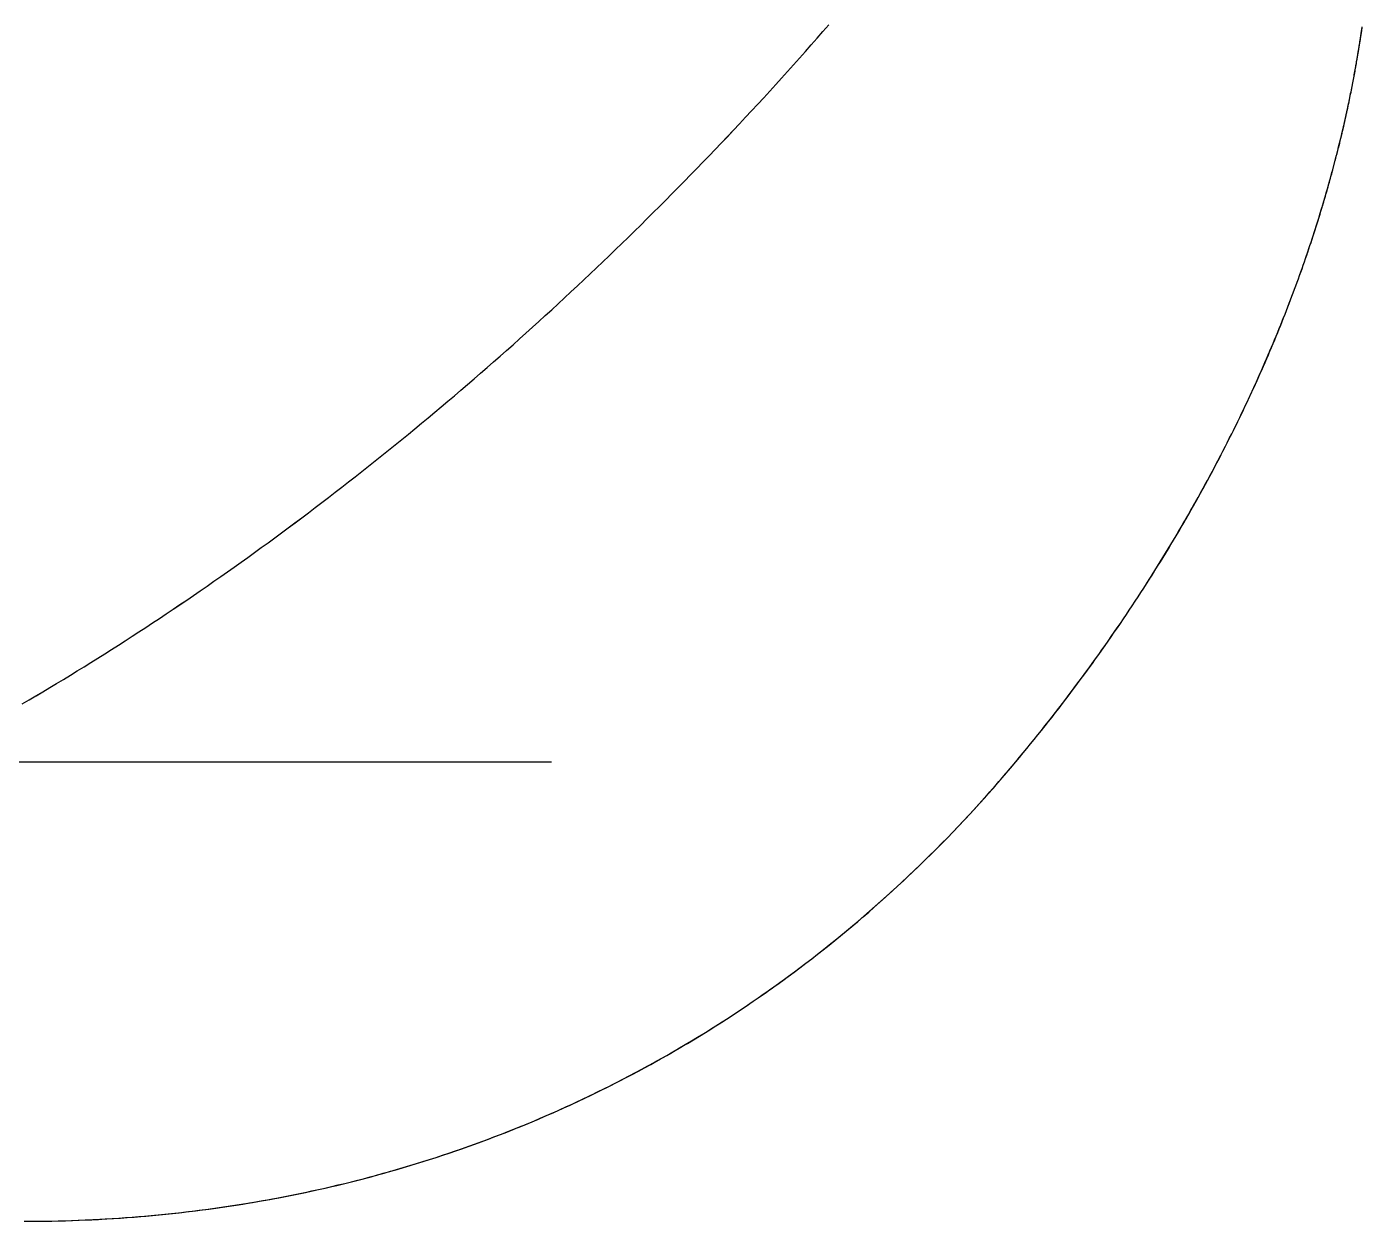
# Model space of a CAD drawing. Extents: x -11 to 23.5, y -3.8 to 3.8.
# Drawn here: x 13.116 to 13.796, y -3.558 to -2.95 of the extents above; entities that cross this region are included whole.
import ezdxf

# ---------------------------------------------------------------- set-up
doc = ezdxf.new("R2010")
doc.units = 0
doc.linetypes.add('PHL_CENTER', pattern=[0.75, 0.4, -0.35])
doc.linetypes.add('PHL_THICK', pattern=[0])
doc.layers.add('PROJECTION', color=7, linetype='CONTINUOUS')

msp = doc.modelspace()

# ---------------------------------------------------------------- linework, layer by layer
at = {"layer": 'PROJECTION', "color": 3, "linetype": 'PHL_CENTER'}
for p, q in [((13.52101, -2.952475), (13.523982, -2.949064)), ((13.795434, -2.950368), (13.795451, -2.950274)), ((13.795451, -2.950274), (13.795466, -2.950194)), ((13.795466, -2.950194), (13.795489, -2.950079)), ((13.795489, -2.950079), (13.795498, -2.950043)), ((13.795498, -2.950043), (13.795505, -2.950021)), ((13.51504, -2.959274), (13.518029, -2.955878)), ((13.518029, -2.955878), (13.52101, -2.952475)), ((13.794325, -2.957445), (13.794394, -2.956987)), ((13.794394, -2.956987), (13.794461, -2.956545)), ((13.794461, -2.956545), (13.794526, -2.956116)), ((13.794526, -2.956116), (13.794588, -2.955702)), ((13.794588, -2.955702), (13.794649, -2.955303)), ((13.794649, -2.955303), (13.794707, -2.954918)), ((13.794707, -2.954918), (13.794764, -2.954547)), ((13.794764, -2.954547), (13.794818, -2.954191)), ((13.794818, -2.954191), (13.79487, -2.95385)), ((13.79487, -2.95385), (13.794921, -2.953523)), ((13.794921, -2.953523), (13.79497, -2.953211)), ((13.79497, -2.953211), (13.795015, -2.952913)), ((13.795015, -2.952913), (13.79506, -2.95263)), ((13.79506, -2.95263), (13.795103, -2.952362)), ((13.795103, -2.952362), (13.795143, -2.952108)), ((13.795143, -2.952108), (13.795181, -2.951868)), ((13.795181, -2.951868), (13.795218, -2.951643)), ((13.795218, -2.951643), (13.795253, -2.951433)), ((13.795253, -2.951433), (13.795284, -2.951237)), ((13.795284, -2.951237), (13.795315, -2.951056)), ((13.795315, -2.951056), (13.795342, -2.950889)), ((13.795342, -2.950889), (13.795368, -2.950737)), ((13.795368, -2.950737), (13.795392, -2.9506)), ((13.795392, -2.9506), (13.795414, -2.950476)), ((13.795414, -2.950476), (13.795434, -2.950368)), ((13.509037, -2.966043), (13.512043, -2.962662)), ((13.512043, -2.962662), (13.51504, -2.959274)), ((13.79368, -2.961617), (13.79377, -2.961045)), ((13.79377, -2.961045), (13.793858, -2.960488)), ((13.793858, -2.960488), (13.793941, -2.959945)), ((13.793941, -2.959945), (13.794024, -2.959416)), ((13.794024, -2.959416), (13.794103, -2.958902)), ((13.794103, -2.958902), (13.794179, -2.958402)), ((13.794179, -2.958402), (13.794253, -2.957916)), ((13.794253, -2.957916), (13.794325, -2.957445)), ((13.503, -2.97278), (13.506022, -2.969415)), ((13.506022, -2.969415), (13.509037, -2.966043)), ((13.496931, -2.979485), (13.499969, -2.976137)), ((13.499969, -2.976137), (13.503, -2.97278)), ((13.49083, -2.986158), (13.493885, -2.982826)), ((13.493885, -2.982826), (13.496931, -2.979485)), ((13.484699, -2.992798), (13.487768, -2.989482)), ((13.487768, -2.989482), (13.49083, -2.986158)), ((13.478537, -2.999404), (13.481622, -2.996105)), ((13.481622, -2.996105), (13.484699, -2.992798)), ((13.786586, -2.99819), (13.786849, -2.997029)), ((13.786849, -2.997029), (13.787107, -2.995882)), ((13.472345, -3.005975), (13.475445, -3.002694)), ((13.475445, -3.002694), (13.478537, -2.999404)), ((13.784887, -3.005439), (13.785184, -3.004197)), ((13.785184, -3.004197), (13.785476, -3.002968)), ((13.785476, -3.002968), (13.785762, -3.001753)), ((13.785762, -3.001753), (13.786041, -3.000552)), ((13.786041, -3.000552), (13.786316, -2.999364)), ((13.786316, -2.999364), (13.786586, -2.99819)), ((13.466125, -3.012512), (13.469239, -3.009248)), ((13.469239, -3.009248), (13.472345, -3.005975)), ((13.783312, -3.01185), (13.783639, -3.01054)), ((13.783639, -3.01054), (13.783959, -3.009245)), ((13.783959, -3.009245), (13.784275, -3.007963)), ((13.784275, -3.007963), (13.784584, -3.006694)), ((13.784584, -3.006694), (13.784887, -3.005439)), ((13.459877, -3.019013), (13.463004, -3.015767)), ((13.463004, -3.015767), (13.466125, -3.012512)), ((13.781584, -3.018595), (13.781941, -3.017219)), ((13.781941, -3.017219), (13.782293, -3.015857)), ((13.782293, -3.015857), (13.78264, -3.014508)), ((13.78264, -3.014508), (13.782979, -3.013172)), ((13.782979, -3.013172), (13.783312, -3.01185)), ((13.453601, -3.025478), (13.456742, -3.02225)), ((13.456742, -3.02225), (13.459877, -3.019013)), ((13.779695, -3.025669), (13.780086, -3.024229)), ((13.780086, -3.024229), (13.78047, -3.022801)), ((13.78047, -3.022801), (13.780848, -3.021385)), ((13.780848, -3.021385), (13.781219, -3.019984)), ((13.781219, -3.019984), (13.781584, -3.018595)), ((13.447298, -3.031906), (13.450453, -3.028697)), ((13.450453, -3.028697), (13.453601, -3.025478)), ((13.777635, -3.033052), (13.778061, -3.031552)), ((13.778061, -3.031552), (13.77848, -3.030063)), ((13.77848, -3.030063), (13.778892, -3.028586)), ((13.778892, -3.028586), (13.779296, -3.027122)), ((13.779296, -3.027122), (13.779695, -3.025669)), ((13.437796, -3.041478), (13.440969, -3.038297)), ((13.440969, -3.038297), (13.444138, -3.035106)), ((13.444138, -3.035106), (13.447298, -3.031906)), ((13.775858, -3.039173), (13.776313, -3.037625)), ((13.776313, -3.037625), (13.776761, -3.036089)), ((13.776761, -3.036089), (13.777202, -3.034565)), ((13.777202, -3.034565), (13.777635, -3.033052)), ((13.43143, -3.047812), (13.434616, -3.04465)), ((13.434616, -3.04465), (13.437796, -3.041478)), ((13.77396, -3.045481), (13.774446, -3.043887)), ((13.774446, -3.043887), (13.774924, -3.042304)), ((13.774924, -3.042304), (13.775395, -3.040733)), ((13.775395, -3.040733), (13.775858, -3.039173)), ((13.425039, -3.054107), (13.428237, -3.050964)), ((13.428237, -3.050964), (13.43143, -3.047812)), ((13.418625, -3.060362), (13.421835, -3.057239)), ((13.421835, -3.057239), (13.425039, -3.054107)), ((13.412188, -3.066577), (13.415409, -3.063474)), ((13.415409, -3.063474), (13.418625, -3.060362)), ((13.405728, -3.072751), (13.408961, -3.069669)), ((13.408961, -3.069669), (13.412188, -3.066577)), ((13.396, -3.081935), (13.399248, -3.078884)), ((13.399248, -3.078884), (13.402491, -3.075823)), ((13.402491, -3.075823), (13.405728, -3.072751)), ((13.389488, -3.088004), (13.392747, -3.084975)), ((13.392747, -3.084975), (13.396, -3.081935)), ((13.382957, -3.094031), (13.386225, -3.091023)), ((13.386225, -3.091023), (13.389488, -3.088004)), ((13.376407, -3.100015), (13.379684, -3.097028)), ((13.379684, -3.097028), (13.382957, -3.094031)), ((13.366548, -3.108907), (13.369838, -3.105954)), ((13.369838, -3.105954), (13.373125, -3.10299)), ((13.373125, -3.10299), (13.376407, -3.100015)), ((13.359952, -3.114779), (13.363252, -3.111848)), ((13.363252, -3.111848), (13.366548, -3.108907)), ((13.353341, -3.120605), (13.356648, -3.117697)), ((13.356648, -3.117697), (13.359952, -3.114779)), ((13.343394, -3.129258), (13.346714, -3.126385)), ((13.346714, -3.126385), (13.350029, -3.123501)), ((13.350029, -3.123501), (13.353341, -3.120605)), ((13.336743, -3.134969), (13.340071, -3.132119)), ((13.340071, -3.132119), (13.343394, -3.129258)), ((13.330075, -3.140636), (13.333411, -3.137808)), ((13.333411, -3.137808), (13.336743, -3.134969)), ((13.320041, -3.149051), (13.323389, -3.146257)), ((13.323389, -3.146257), (13.326735, -3.143452)), ((13.326735, -3.143452), (13.330075, -3.140636)), ((13.313331, -3.154606), (13.316688, -3.151834)), ((13.316688, -3.151834), (13.320041, -3.149051)), ((13.303236, -3.162851), (13.306605, -3.160114)), ((13.306605, -3.160114), (13.30997, -3.157366)), ((13.30997, -3.157366), (13.313331, -3.154606)), ((13.296488, -3.168291), (13.299864, -3.165577)), ((13.299864, -3.165577), (13.303236, -3.162851)), ((13.286337, -3.176363), (13.289723, -3.173684)), ((13.289723, -3.173684), (13.293107, -3.170993)), ((13.293107, -3.170993), (13.296488, -3.168291)), ((13.279552, -3.181687), (13.282946, -3.179031)), ((13.282946, -3.179031), (13.286337, -3.176363)), ((13.269347, -3.189584), (13.272752, -3.186963)), ((13.272752, -3.186963), (13.276154, -3.184331)), ((13.276154, -3.184331), (13.279552, -3.181687)), ((13.259113, -3.197374), (13.262528, -3.194789)), ((13.262528, -3.194789), (13.26594, -3.192192)), ((13.26594, -3.192192), (13.269347, -3.189584)), ((13.252275, -3.202507), (13.255695, -3.199946)), ((13.255695, -3.199946), (13.259113, -3.197374)), ((13.241994, -3.210117), (13.245424, -3.207593)), ((13.245424, -3.207593), (13.248851, -3.205056)), ((13.248851, -3.205056), (13.252275, -3.202507)), ((13.231687, -3.217618), (13.235126, -3.21513)), ((13.235126, -3.21513), (13.238561, -3.21263)), ((13.238561, -3.21263), (13.241994, -3.210117)), ((13.224801, -3.222558), (13.228245, -3.220094)), ((13.228245, -3.220094), (13.231687, -3.217618)), ((13.214453, -3.229874), (13.217904, -3.227448)), ((13.217904, -3.227448), (13.221354, -3.225009)), ((13.221354, -3.225009), (13.224801, -3.222558)), ((13.204081, -3.237079), (13.207541, -3.234689)), ((13.207541, -3.234689), (13.210998, -3.232288)), ((13.210998, -3.232288), (13.214453, -3.229874)), ((13.193687, -3.24417), (13.197154, -3.241819)), ((13.197154, -3.241819), (13.200619, -3.239455)), ((13.200619, -3.239455), (13.204081, -3.237079)), ((13.183274, -3.251148), (13.186748, -3.248835)), ((13.186748, -3.248835), (13.190219, -3.246509)), ((13.190219, -3.246509), (13.193687, -3.24417)), ((13.172842, -3.258012), (13.176321, -3.255737)), ((13.176321, -3.255737), (13.179799, -3.253449)), ((13.179799, -3.253449), (13.183274, -3.251148)), ((13.162392, -3.264759), (13.165876, -3.262523)), ((13.165876, -3.262523), (13.16936, -3.260274)), ((13.16936, -3.260274), (13.172842, -3.258012)), ((13.151925, -3.27139), (13.155416, -3.269192)), ((13.155416, -3.269192), (13.158904, -3.266982)), ((13.158904, -3.266982), (13.162392, -3.264759)), ((13.141443, -3.277903), (13.144938, -3.275745)), ((13.144938, -3.275745), (13.148433, -3.273574)), ((13.148433, -3.273574), (13.151925, -3.27139)), ((13.130948, -3.284297), (13.134448, -3.282179)), ((13.134448, -3.282179), (13.137946, -3.280047)), ((13.137946, -3.280047), (13.141443, -3.277903)), ((13.12044, -3.290572), (13.123944, -3.288494)), ((13.123944, -3.288494), (13.127447, -3.286402)), ((13.127447, -3.286402), (13.130948, -3.284297)), ((13.113426, -3.29469), (13.116934, -3.292638)), ((13.116934, -3.292638), (13.12044, -3.290572)), ((0.982837, -3.324154), (13.619163, -3.324154)), ((13.616323, -3.327532), (13.619163, -3.324154)), ((13.610601, -3.33421), (13.61347, -3.330884)), ((13.61347, -3.330884), (13.616323, -3.327532)), ((13.60482, -3.340784), (13.607718, -3.33751)), ((13.607718, -3.33751), (13.610601, -3.33421)), ((13.598983, -3.347252), (13.601909, -3.344031)), ((13.601909, -3.344031), (13.60482, -3.340784)), ((13.593089, -3.353616), (13.596043, -3.350447)), ((13.596043, -3.350447), (13.598983, -3.347252)), ((13.587142, -3.359876), (13.590122, -3.356759)), ((13.590122, -3.356759), (13.593089, -3.353616)), ((13.581141, -3.366032), (13.584147, -3.362967)), ((13.584147, -3.362967), (13.587142, -3.359876)), ((13.575088, -3.372084), (13.57812, -3.369071)), ((13.57812, -3.369071), (13.581141, -3.366032))]:
    msp.add_line(p, q, dxfattribs=at)
at = {"layer": 'PROJECTION', "color": 7, "linetype": 'PHL_THICK'}
for p, q in [((13.521012, -2.952472), (13.523985, -2.949061)), ((13.795476, -2.95035), (13.795486, -2.950262)), ((13.795486, -2.950262), (13.795496, -2.950186)), ((13.795496, -2.950186), (13.795503, -2.950125)), ((13.795503, -2.950125), (13.795507, -2.950077)), ((13.795507, -2.950077), (13.79551, -2.950042)), ((13.79551, -2.950042), (13.79551, -2.950021)), ((13.515043, -2.959271), (13.518032, -2.955876)), ((13.518032, -2.955876), (13.521012, -2.952472)), ((13.794378, -2.957419), (13.794451, -2.956978)), ((13.794451, -2.956978), (13.79452, -2.956551)), ((13.79452, -2.956551), (13.794587, -2.956137)), ((13.794587, -2.956137), (13.794652, -2.955736)), ((13.794652, -2.955736), (13.794714, -2.955349)), ((13.794714, -2.955349), (13.794774, -2.954976)), ((13.794774, -2.954976), (13.794831, -2.954616)), ((13.794831, -2.954616), (13.794887, -2.95427)), ((13.794887, -2.95427), (13.794939, -2.953937)), ((13.794939, -2.953937), (13.794989, -2.953617)), ((13.794989, -2.953617), (13.795037, -2.953312)), ((13.795037, -2.953312), (13.795082, -2.953019)), ((13.795082, -2.953019), (13.795125, -2.952741)), ((13.795125, -2.952741), (13.795166, -2.952475)), ((13.795166, -2.952475), (13.795204, -2.952224)), ((13.795204, -2.952224), (13.79524, -2.951986)), ((13.79524, -2.951986), (13.795274, -2.951761)), ((13.795274, -2.951761), (13.795305, -2.95155)), ((13.795305, -2.95155), (13.795335, -2.951353)), ((13.795335, -2.951353), (13.795362, -2.951169)), ((13.795362, -2.951169), (13.795386, -2.950998)), ((13.795386, -2.950998), (13.795408, -2.950842)), ((13.795408, -2.950842), (13.795428, -2.950698)), ((13.795428, -2.950698), (13.795446, -2.950569)), ((13.795446, -2.950569), (13.795462, -2.950453)), ((13.795462, -2.950453), (13.795476, -2.95035)), ((13.50904, -2.96604), (13.512046, -2.962659)), ((13.512046, -2.962659), (13.515043, -2.959271)), ((13.79321, -2.964377), (13.793316, -2.963761)), ((13.793291, -2.964043), (13.793393, -2.963415)), ((13.793316, -2.963761), (13.793419, -2.963159)), ((13.793393, -2.963415), (13.793491, -2.962802)), ((13.793419, -2.963159), (13.793519, -2.962569)), ((13.793491, -2.962802), (13.793588, -2.962202)), ((13.793519, -2.962569), (13.793616, -2.961994)), ((13.793588, -2.962202), (13.79368, -2.961617)), ((13.793616, -2.961994), (13.793711, -2.961432)), ((13.793711, -2.961432), (13.793803, -2.960883)), ((13.793803, -2.960883), (13.793893, -2.960348)), ((13.793893, -2.960348), (13.793981, -2.959826)), ((13.793981, -2.959826), (13.794065, -2.959317)), ((13.794065, -2.959317), (13.794147, -2.958823)), ((13.794147, -2.958823), (13.794227, -2.958341)), ((13.794227, -2.958341), (13.794304, -2.957873)), ((13.794304, -2.957873), (13.794378, -2.957419)), ((13.503003, -2.972777), (13.506025, -2.969412)), ((13.506025, -2.969412), (13.50904, -2.96604)), ((13.792007, -2.971274), (13.792141, -2.970525)), ((13.792094, -2.971095), (13.79223, -2.970327)), ((13.792141, -2.970525), (13.792271, -2.969789)), ((13.79223, -2.970327), (13.792361, -2.969573)), ((13.792271, -2.969789), (13.792397, -2.969065)), ((13.792361, -2.969573), (13.792489, -2.968832)), ((13.792397, -2.969065), (13.792522, -2.968355)), ((13.792489, -2.968832), (13.792614, -2.968106)), ((13.792522, -2.968355), (13.792644, -2.967659)), ((13.792614, -2.968106), (13.792735, -2.967394)), ((13.792644, -2.967659), (13.792762, -2.966976)), ((13.792735, -2.967394), (13.792852, -2.966696)), ((13.792762, -2.966976), (13.792878, -2.966306)), ((13.792852, -2.966696), (13.792967, -2.966012)), ((13.792878, -2.966306), (13.792992, -2.96565)), ((13.792967, -2.966012), (13.793078, -2.965342)), ((13.792992, -2.96565), (13.793102, -2.965007)), ((13.793078, -2.965342), (13.793186, -2.964685)), ((13.793102, -2.965007), (13.79321, -2.964377)), ((13.793186, -2.964685), (13.793291, -2.964043)), ((13.496934, -2.979482), (13.499972, -2.976133)), ((13.499972, -2.976133), (13.503003, -2.972777)), ((13.790822, -2.977738), (13.790982, -2.976885)), ((13.790874, -2.977737), (13.79104, -2.976859)), ((13.790982, -2.976885), (13.79114, -2.976044)), ((13.79104, -2.976859), (13.791203, -2.975994)), ((13.79114, -2.976044), (13.791292, -2.975217)), ((13.791203, -2.975994), (13.791361, -2.975143)), ((13.791292, -2.975217), (13.791442, -2.974402)), ((13.791361, -2.975143), (13.791515, -2.974306)), ((13.791442, -2.974402), (13.791589, -2.973601)), ((13.791515, -2.974306), (13.791666, -2.973482)), ((13.791589, -2.973601), (13.791731, -2.972812)), ((13.791666, -2.973482), (13.791812, -2.972672)), ((13.791731, -2.972812), (13.791871, -2.972037)), ((13.791812, -2.972672), (13.791955, -2.971877)), ((13.791871, -2.972037), (13.792007, -2.971274)), ((13.791955, -2.971877), (13.792094, -2.971095)), ((13.490833, -2.986155), (13.493888, -2.982822)), ((13.493888, -2.982822), (13.496934, -2.979482)), ((13.789401, -2.985027), (13.789593, -2.984071)), ((13.789588, -2.984271), (13.789785, -2.983297)), ((13.789593, -2.984071), (13.789781, -2.983128)), ((13.789781, -2.983128), (13.789964, -2.982198)), ((13.789785, -2.983297), (13.789978, -2.982336)), ((13.789964, -2.982198), (13.790143, -2.98128)), ((13.789978, -2.982336), (13.790166, -2.981389)), ((13.790143, -2.98128), (13.790318, -2.980375)), ((13.790166, -2.981389), (13.790349, -2.980456)), ((13.790318, -2.980375), (13.79049, -2.979483)), ((13.790349, -2.980456), (13.790528, -2.979536)), ((13.79049, -2.979483), (13.790658, -2.978604)), ((13.790528, -2.979536), (13.790703, -2.97863)), ((13.790658, -2.978604), (13.790822, -2.977738)), ((13.790703, -2.97863), (13.790874, -2.977737)), ((13.484702, -2.992794), (13.487772, -2.989479)), ((13.487772, -2.989479), (13.490833, -2.986155)), ((13.787937, -2.99207), (13.788159, -2.991026)), ((13.788078, -2.991471), (13.788309, -2.990402)), ((13.788159, -2.991026), (13.788378, -2.989995)), ((13.788309, -2.990402), (13.788534, -2.989347)), ((13.788378, -2.989995), (13.788591, -2.988976)), ((13.788534, -2.989347), (13.788754, -2.988304)), ((13.788591, -2.988976), (13.7888, -2.987969)), ((13.788754, -2.988304), (13.78897, -2.987276)), ((13.7888, -2.987969), (13.789004, -2.986976)), ((13.78897, -2.987276), (13.789181, -2.986261)), ((13.789004, -2.986976), (13.789205, -2.985995)), ((13.789181, -2.986261), (13.789387, -2.985259)), ((13.789205, -2.985995), (13.789401, -2.985027)), ((13.789387, -2.985259), (13.789588, -2.984271)), ((13.47854, -2.9994), (13.481625, -2.996101)), ((13.481625, -2.996101), (13.484702, -2.992794)), ((13.7865, -2.998595), (13.786752, -2.997476)), ((13.786752, -2.997476), (13.786999, -2.99637)), ((13.786999, -2.99637), (13.78724, -2.995276)), ((13.787107, -2.995882), (13.787358, -2.994759)), ((13.78724, -2.995276), (13.787477, -2.994195)), ((13.787358, -2.994759), (13.787603, -2.99365)), ((13.787477, -2.994195), (13.787709, -2.993126)), ((13.787603, -2.99365), (13.787844, -2.992554)), ((13.787709, -2.993126), (13.787937, -2.99207)), ((13.787844, -2.992554), (13.788078, -2.991471)), ((13.472349, -3.005972), (13.475449, -3.00269)), ((13.475449, -3.00269), (13.47854, -2.9994)), ((13.78488, -3.005564), (13.785163, -3.004372)), ((13.785163, -3.004372), (13.785441, -3.003192)), ((13.785441, -3.003192), (13.785713, -3.002024)), ((13.785713, -3.002024), (13.785981, -3.000869)), ((13.785981, -3.000869), (13.786242, -2.999725)), ((13.786242, -2.999725), (13.7865, -2.998595)), ((13.466129, -3.012508), (13.469243, -3.009244)), ((13.469243, -3.009244), (13.472349, -3.005972)), ((13.78338, -3.011707), (13.78369, -3.010454)), ((13.78369, -3.010454), (13.783997, -3.009213)), ((13.783997, -3.009213), (13.784296, -3.007985)), ((13.784296, -3.007985), (13.784591, -3.006768)), ((13.784591, -3.006768), (13.78488, -3.005564)), ((13.459881, -3.019009), (13.463009, -3.015763)), ((13.463009, -3.015763), (13.466129, -3.012508)), ((13.781385, -3.019477), (13.781734, -3.018152)), ((13.781734, -3.018152), (13.782075, -3.016839)), ((13.782075, -3.016839), (13.78241, -3.015538)), ((13.78241, -3.015538), (13.782739, -3.014249)), ((13.782739, -3.014249), (13.783062, -3.012972)), ((13.783062, -3.012972), (13.78338, -3.011707)), ((13.453605, -3.025474), (13.456746, -3.022246)), ((13.456746, -3.022246), (13.459881, -3.019009)), ((13.779554, -3.026279), (13.779933, -3.024895)), ((13.779933, -3.024895), (13.780306, -3.023523)), ((13.780306, -3.023523), (13.780672, -3.022162)), ((13.780672, -3.022162), (13.781033, -3.020814)), ((13.781033, -3.020814), (13.781385, -3.019477)), ((13.447303, -3.031902), (13.450458, -3.028693)), ((13.450458, -3.028693), (13.453605, -3.025474)), ((13.777971, -3.031934), (13.778378, -3.030503)), ((13.778378, -3.030503), (13.778776, -3.029083)), ((13.778776, -3.029083), (13.779168, -3.027675)), ((13.779168, -3.027675), (13.779554, -3.026279)), ((13.4378, -3.041474), (13.440974, -3.038293)), ((13.440974, -3.038293), (13.444141, -3.035102)), ((13.444141, -3.035102), (13.447303, -3.031902)), ((13.775839, -3.039264), (13.776279, -3.037775)), ((13.776279, -3.037775), (13.776712, -3.036297)), ((13.776712, -3.036297), (13.77714, -3.034831)), ((13.77714, -3.034831), (13.777558, -3.033377)), ((13.777558, -3.033377), (13.777971, -3.031934)), ((13.431435, -3.047807), (13.434621, -3.044646)), ((13.434621, -3.044646), (13.4378, -3.041474)), ((13.773527, -3.046884), (13.774004, -3.045337)), ((13.774004, -3.045337), (13.774474, -3.043802)), ((13.774474, -3.043802), (13.774936, -3.042278)), ((13.774936, -3.042278), (13.775391, -3.040765)), ((13.775391, -3.040765), (13.775839, -3.039264)), ((13.425044, -3.054102), (13.428242, -3.05096)), ((13.428242, -3.05096), (13.431435, -3.047807)), ((13.77151, -3.053313), (13.772016, -3.051726)), ((13.771544, -3.053185), (13.772051, -3.051593)), ((13.772016, -3.051726), (13.772512, -3.050149)), ((13.772051, -3.051593), (13.772551, -3.050012)), ((13.772512, -3.050149), (13.773003, -3.048583)), ((13.772551, -3.050012), (13.773043, -3.048442)), ((13.773003, -3.048583), (13.773485, -3.047027)), ((13.773043, -3.048442), (13.773527, -3.046884)), ((13.773485, -3.047027), (13.77396, -3.045481)), ((13.41863, -3.060357), (13.42184, -3.057234)), ((13.42184, -3.057234), (13.425044, -3.054102)), ((13.769413, -3.059767), (13.769949, -3.058138)), ((13.769436, -3.059666), (13.769975, -3.05803)), ((13.769949, -3.058138), (13.770477, -3.05652)), ((13.769975, -3.05803), (13.770506, -3.056404)), ((13.770477, -3.05652), (13.770998, -3.054911)), ((13.770506, -3.056404), (13.771029, -3.054789)), ((13.770998, -3.054911), (13.77151, -3.053313)), ((13.771029, -3.054789), (13.771544, -3.053185)), ((13.412193, -3.066572), (13.415414, -3.063469)), ((13.415414, -3.063469), (13.41863, -3.060357)), ((13.767189, -3.066385), (13.767757, -3.064715)), ((13.767203, -3.06631), (13.767774, -3.064634)), ((13.767757, -3.064715), (13.768317, -3.063056)), ((13.767774, -3.064634), (13.768335, -3.062968)), ((13.768317, -3.063056), (13.768869, -3.061406)), ((13.768335, -3.062968), (13.768889, -3.061312)), ((13.768869, -3.061406), (13.769413, -3.059767)), ((13.768889, -3.061312), (13.769436, -3.059666)), ((13.405734, -3.072746), (13.408966, -3.069664)), ((13.408966, -3.069664), (13.412193, -3.066572)), ((13.764832, -3.073164), (13.765434, -3.071455)), ((13.76484, -3.073109), (13.765443, -3.071395)), ((13.765434, -3.071455), (13.766027, -3.069755)), ((13.765443, -3.071395), (13.766038, -3.06969)), ((13.766027, -3.069755), (13.766612, -3.068065)), ((13.766038, -3.06969), (13.766624, -3.067995)), ((13.766612, -3.068065), (13.767189, -3.066385)), ((13.766624, -3.067995), (13.767203, -3.06631)), ((13.396006, -3.081929), (13.399254, -3.078879)), ((13.399254, -3.078879), (13.402496, -3.075818)), ((13.402496, -3.075818), (13.405734, -3.072746)), ((13.76234, -3.080102), (13.762976, -3.078353)), ((13.762343, -3.08006), (13.76298, -3.078308)), ((13.762976, -3.078353), (13.763603, -3.076614)), ((13.76298, -3.078308), (13.763609, -3.076566)), ((13.763603, -3.076614), (13.764222, -3.074884)), ((13.763609, -3.076566), (13.764229, -3.074832)), ((13.764222, -3.074884), (13.764832, -3.073164)), ((13.764229, -3.074832), (13.76484, -3.073109)), ((13.389494, -3.087999), (13.392753, -3.08497)), ((13.392753, -3.08497), (13.396006, -3.081929)), ((13.759706, -3.087196), (13.760378, -3.085408)), ((13.759708, -3.087161), (13.76038, -3.085372)), ((13.760378, -3.085408), (13.761041, -3.08363)), ((13.76038, -3.085372), (13.761044, -3.083592)), ((13.761041, -3.08363), (13.761695, -3.081861)), ((13.761044, -3.083592), (13.761698, -3.081821)), ((13.761695, -3.081861), (13.76234, -3.080102)), ((13.761698, -3.081821), (13.762343, -3.08006)), ((13.382963, -3.094026), (13.38623, -3.091018)), ((13.38623, -3.091018), (13.389494, -3.087999)), ((13.756926, -3.094443), (13.757634, -3.092617)), ((13.75693, -3.094407), (13.757638, -3.092582)), ((13.757634, -3.092617), (13.758334, -3.090801)), ((13.757638, -3.092582), (13.758337, -3.090766)), ((13.758334, -3.090801), (13.759025, -3.088994)), ((13.758337, -3.090766), (13.759027, -3.088959)), ((13.759025, -3.088994), (13.759706, -3.087196)), ((13.759027, -3.088959), (13.759708, -3.087161)), ((13.376412, -3.100009), (13.37969, -3.097023)), ((13.37969, -3.097023), (13.382963, -3.094026)), ((13.754742, -3.099977), (13.755479, -3.098123)), ((13.75475, -3.099936), (13.755486, -3.098084)), ((13.755479, -3.098123), (13.756207, -3.096279)), ((13.755486, -3.098084), (13.756213, -3.096241)), ((13.756207, -3.096279), (13.756926, -3.094443)), ((13.756213, -3.096241), (13.75693, -3.094407)), ((13.366553, -3.108901), (13.369844, -3.105948)), ((13.369844, -3.105948), (13.373131, -3.102984)), ((13.373131, -3.102984), (13.376412, -3.100009)), ((13.751696, -3.107485), (13.752472, -3.105594)), ((13.751712, -3.10743), (13.752486, -3.105543)), ((13.752472, -3.105594), (13.753238, -3.103713)), ((13.752486, -3.105543), (13.75325, -3.103665)), ((13.753238, -3.103713), (13.753995, -3.10184)), ((13.75325, -3.103665), (13.754004, -3.101796)), ((13.753995, -3.10184), (13.754742, -3.099977)), ((13.754004, -3.101796), (13.75475, -3.099936)), ((13.359959, -3.114773), (13.363258, -3.111843)), ((13.363258, -3.111843), (13.366553, -3.108901)), ((13.748489, -3.115138), (13.749307, -3.113211)), ((13.748519, -3.115061), (13.749331, -3.11314)), ((13.749307, -3.113211), (13.750113, -3.111294)), ((13.749331, -3.11314), (13.750134, -3.111228)), ((13.750113, -3.111294), (13.750909, -3.109385)), ((13.750134, -3.111228), (13.750928, -3.109325)), ((13.750909, -3.109385), (13.751696, -3.107485)), ((13.750928, -3.109325), (13.751712, -3.10743)), ((13.353348, -3.120599), (13.356655, -3.117692)), ((13.356655, -3.117692), (13.359959, -3.114773)), ((13.745978, -3.120972), (13.746826, -3.119018)), ((13.746019, -3.120872), (13.746862, -3.118927)), ((13.746826, -3.119018), (13.747663, -3.117074)), ((13.746862, -3.118927), (13.747696, -3.11699)), ((13.747663, -3.117074), (13.748489, -3.115138)), ((13.747696, -3.11699), (13.748519, -3.115061)), ((13.343402, -3.129252), (13.346721, -3.126379)), ((13.346721, -3.126379), (13.350037, -3.123495)), ((13.350037, -3.123495), (13.353348, -3.120599)), ((13.742484, -3.128872), (13.743374, -3.126884)), ((13.742545, -3.128735), (13.743429, -3.126757)), ((13.743374, -3.126884), (13.744252, -3.124905)), ((13.743429, -3.126757), (13.744303, -3.124788)), ((13.744252, -3.124905), (13.745121, -3.122934)), ((13.744303, -3.124788), (13.745167, -3.122826)), ((13.745121, -3.122934), (13.745978, -3.120972)), ((13.745167, -3.122826), (13.746019, -3.120872)), ((13.33675, -3.134963), (13.340078, -3.132113)), ((13.340078, -3.132113), (13.343402, -3.129252)), ((13.739751, -3.134888), (13.740673, -3.132874)), ((13.73983, -3.134717), (13.740746, -3.132715)), ((13.740673, -3.132874), (13.741584, -3.130869)), ((13.740746, -3.132715), (13.741651, -3.130721)), ((13.741584, -3.130869), (13.742484, -3.128872)), ((13.741651, -3.130721), (13.742545, -3.128735)), ((13.330082, -3.14063), (13.333419, -3.137802)), ((13.333419, -3.137802), (13.33675, -3.134963)), ((13.736918, -3.14098), (13.737874, -3.138941)), ((13.73702, -3.140769), (13.737967, -3.138744)), ((13.737874, -3.138941), (13.738818, -3.13691)), ((13.737967, -3.138744), (13.738904, -3.136727)), ((13.738818, -3.13691), (13.739751, -3.134888)), ((13.738904, -3.136727), (13.73983, -3.134717)), ((13.320048, -3.149045), (13.323397, -3.146251)), ((13.323397, -3.146251), (13.326741, -3.143446)), ((13.326741, -3.143446), (13.330082, -3.14063)), ((13.732986, -3.149219), (13.733987, -3.147147)), ((13.73312, -3.148947), (13.734111, -3.146891)), ((13.733987, -3.147147), (13.734975, -3.145083)), ((13.734111, -3.146891), (13.735091, -3.144843)), ((13.734975, -3.145083), (13.735952, -3.143028)), ((13.735091, -3.144843), (13.736061, -3.142802)), ((13.735952, -3.143028), (13.736918, -3.14098)), ((13.736061, -3.142802), (13.73702, -3.140769)), ((13.313338, -3.154599), (13.316695, -3.151828)), ((13.316695, -3.151828), (13.320048, -3.149045)), ((13.729921, -3.155475), (13.730953, -3.153384)), ((13.730079, -3.155159), (13.731103, -3.153081)), ((13.730953, -3.153384), (13.731975, -3.151299)), ((13.731103, -3.153081), (13.732117, -3.151011)), ((13.731975, -3.151299), (13.732986, -3.149219)), ((13.732117, -3.151011), (13.73312, -3.148947)), ((13.303245, -3.162845), (13.306613, -3.160108)), ((13.306613, -3.160108), (13.309978, -3.157359)), ((13.309978, -3.157359), (13.313338, -3.154599)), ((13.726763, -3.161775), (13.727826, -3.15967)), ((13.726935, -3.161438), (13.727995, -3.159338)), ((13.727826, -3.15967), (13.728879, -3.15757)), ((13.727995, -3.159338), (13.729042, -3.157245)), ((13.728879, -3.15757), (13.729921, -3.155475)), ((13.729042, -3.157245), (13.730079, -3.155159)), ((13.296495, -3.168284), (13.299871, -3.16557)), ((13.299871, -3.16557), (13.303245, -3.162845)), ((13.722583, -3.16991), (13.723689, -3.167782)), ((13.723512, -3.168118), (13.724607, -3.165999)), ((13.723689, -3.167782), (13.724783, -3.16566)), ((13.724607, -3.165999), (13.72569, -3.163885)), ((13.724783, -3.16566), (13.725864, -3.163545)), ((13.72569, -3.163885), (13.726763, -3.161775)), ((13.725864, -3.163545), (13.726935, -3.161438)), ((13.286345, -3.176357), (13.289732, -3.173677)), ((13.289732, -3.173677), (13.293116, -3.170987)), ((13.293116, -3.170987), (13.296495, -3.168284)), ((13.71903, -3.17664), (13.720167, -3.174503)), ((13.719195, -3.176338), (13.720337, -3.174189)), ((13.720167, -3.174503), (13.721292, -3.17237)), ((13.720337, -3.174189), (13.721466, -3.172046)), ((13.721292, -3.17237), (13.722407, -3.170242)), ((13.721466, -3.172046), (13.722583, -3.16991)), ((13.722407, -3.170242), (13.723512, -3.168118)), ((13.27956, -3.18168), (13.282954, -3.179024)), ((13.282954, -3.179024), (13.286345, -3.176357)), ((13.715559, -3.183076), (13.716727, -3.180926)), ((13.715706, -3.182815), (13.71688, -3.180652)), ((13.716727, -3.180926), (13.717884, -3.178781)), ((13.71688, -3.180652), (13.718042, -3.178493)), ((13.717884, -3.178781), (13.71903, -3.17664)), ((13.718042, -3.178493), (13.719195, -3.176338)), ((13.269356, -3.189577), (13.27276, -3.186956)), ((13.27276, -3.186956), (13.276162, -3.184324)), ((13.276162, -3.184324), (13.27956, -3.18168)), ((13.711991, -3.189549), (13.713191, -3.187387)), ((13.71212, -3.189327), (13.713326, -3.187153)), ((13.713191, -3.187387), (13.71438, -3.18523)), ((13.713326, -3.187153), (13.714521, -3.184982)), ((13.71438, -3.18523), (13.715559, -3.183076)), ((13.714521, -3.184982), (13.715706, -3.182815)), ((13.259123, -3.197367), (13.262537, -3.194782)), ((13.262537, -3.194782), (13.265948, -3.192185)), ((13.265948, -3.192185), (13.269356, -3.189577)), ((13.708326, -3.196058), (13.709558, -3.193885)), ((13.708438, -3.195872), (13.709677, -3.193687)), ((13.709558, -3.193885), (13.71078, -3.191715)), ((13.709677, -3.193687), (13.710904, -3.191505)), ((13.71078, -3.191715), (13.711991, -3.189549)), ((13.710904, -3.191505), (13.71212, -3.189327)), ((13.252284, -3.2025), (13.255705, -3.199939)), ((13.255705, -3.199939), (13.259123, -3.197367)), ((13.704563, -3.202601), (13.705829, -3.200416)), ((13.704659, -3.202448), (13.70593, -3.200253)), ((13.705829, -3.200416), (13.707083, -3.198236)), ((13.70593, -3.200253), (13.70719, -3.198061)), ((13.707083, -3.198236), (13.708326, -3.196058)), ((13.70719, -3.198061), (13.708438, -3.195872)), ((13.242003, -3.21011), (13.245434, -3.207586)), ((13.245434, -3.207586), (13.24886, -3.205049)), ((13.24886, -3.205049), (13.252284, -3.2025)), ((13.700703, -3.209175), (13.702001, -3.20698)), ((13.700781, -3.209054), (13.702085, -3.206848)), ((13.702001, -3.20698), (13.703287, -3.204789)), ((13.702085, -3.206848), (13.703377, -3.204647)), ((13.703287, -3.204789), (13.704563, -3.202601)), ((13.703377, -3.204647), (13.704659, -3.202448)), ((13.231696, -3.217611), (13.235135, -3.215123)), ((13.235135, -3.215123), (13.23857, -3.212623)), ((13.23857, -3.212623), (13.242003, -3.21011)), ((13.696741, -3.21578), (13.698072, -3.213575)), ((13.696804, -3.215686), (13.698141, -3.213472)), ((13.698072, -3.213575), (13.699393, -3.211374)), ((13.698141, -3.213472), (13.699467, -3.211262)), ((13.699393, -3.211374), (13.700703, -3.209175)), ((13.699467, -3.211262), (13.700781, -3.209054)), ((13.224811, -3.22255), (13.228255, -3.220087)), ((13.228255, -3.220087), (13.231696, -3.217611)), ((13.69268, -3.222413), (13.694045, -3.220199)), ((13.692728, -3.222345), (13.694098, -3.220123)), ((13.694045, -3.220199), (13.695399, -3.217988)), ((13.694098, -3.220123), (13.695457, -3.217903)), ((13.695399, -3.217988), (13.696741, -3.21578)), ((13.695457, -3.217903), (13.696804, -3.215686)), ((13.214462, -3.229867), (13.217915, -3.22744)), ((13.217915, -3.22744), (13.221364, -3.225002)), ((13.221364, -3.225002), (13.224811, -3.22255)), ((13.688519, -3.229073), (13.689918, -3.22685)), ((13.688552, -3.229028), (13.689955, -3.226798)), ((13.689918, -3.22685), (13.691304, -3.22463)), ((13.689955, -3.226798), (13.691347, -3.224571)), ((13.691304, -3.22463), (13.69268, -3.222413)), ((13.691347, -3.224571), (13.692728, -3.222345)), ((13.204091, -3.237071), (13.207551, -3.234682)), ((13.207551, -3.234682), (13.211008, -3.232281)), ((13.211008, -3.232281), (13.214462, -3.229867)), ((13.682811, -3.237991), (13.684255, -3.235758)), ((13.682826, -3.237974), (13.684275, -3.235734)), ((13.684255, -3.235758), (13.685687, -3.233527)), ((13.684275, -3.235734), (13.685712, -3.233496)), ((13.685687, -3.233527), (13.687109, -3.231298)), ((13.685712, -3.233496), (13.687138, -3.231261)), ((13.687109, -3.231298), (13.688519, -3.229073)), ((13.687138, -3.231261), (13.688552, -3.229028)), ((13.193698, -3.244163), (13.197165, -3.241812)), ((13.197165, -3.241812), (13.200629, -3.239448)), ((13.200629, -3.239448), (13.204091, -3.237071)), ((13.67841, -3.244707), (13.679888, -3.242466)), ((13.678413, -3.244707), (13.679895, -3.24246)), ((13.679888, -3.242466), (13.681355, -3.240227)), ((13.679895, -3.24246), (13.681367, -3.240216)), ((13.681355, -3.240227), (13.682811, -3.237991)), ((13.681367, -3.240216), (13.682826, -3.237974)), ((13.183285, -3.251141), (13.186758, -3.248828)), ((13.186758, -3.248828), (13.190229, -3.246502)), ((13.190229, -3.246502), (13.193698, -3.244163)), ((13.673898, -3.251458), (13.675414, -3.249205)), ((13.673904, -3.251443), (13.675418, -3.249196)), ((13.675414, -3.249205), (13.67692, -3.246955)), ((13.675418, -3.249196), (13.676919, -3.24695)), ((13.676919, -3.24695), (13.67841, -3.244707)), ((13.67692, -3.246955), (13.678413, -3.244707)), ((13.172853, -3.258004), (13.176332, -3.255729)), ((13.176332, -3.255729), (13.17981, -3.253442)), ((13.17981, -3.253442), (13.183285, -3.251141)), ((13.669279, -3.258225), (13.67083, -3.255968)), ((13.669294, -3.258199), (13.670843, -3.255945)), ((13.67083, -3.255968), (13.67237, -3.253712)), ((13.670843, -3.255945), (13.672379, -3.253693)), ((13.67237, -3.253712), (13.673898, -3.251458)), ((13.672379, -3.253693), (13.673904, -3.251443)), ((13.162403, -3.264752), (13.165888, -3.262515)), ((13.165888, -3.262515), (13.169372, -3.260266)), ((13.169372, -3.260266), (13.172853, -3.258004)), ((13.664556, -3.265008), (13.666142, -3.262746)), ((13.664579, -3.264972), (13.666162, -3.262713)), ((13.666142, -3.262746), (13.667716, -3.260485)), ((13.666162, -3.262713), (13.667734, -3.260455)), ((13.667716, -3.260485), (13.669279, -3.258225)), ((13.667734, -3.260455), (13.669294, -3.258199)), ((13.151937, -3.271382), (13.155427, -3.269185)), ((13.155427, -3.269185), (13.158916, -3.266975)), ((13.158916, -3.266975), (13.162403, -3.264752)), ((13.659728, -3.271804), (13.661349, -3.269537)), ((13.659758, -3.271762), (13.661376, -3.269497)), ((13.661349, -3.269537), (13.662958, -3.267272)), ((13.661376, -3.269497), (13.662984, -3.267234)), ((13.662958, -3.267272), (13.664556, -3.265008)), ((13.662984, -3.267234), (13.664579, -3.264972)), ((13.141456, -3.277895), (13.144951, -3.275738)), ((13.144951, -3.275738), (13.148444, -3.273566)), ((13.148444, -3.273566), (13.151937, -3.271382)), ((13.654796, -3.278611), (13.656451, -3.276341)), ((13.654828, -3.278565), (13.656483, -3.276296)), ((13.656451, -3.276341), (13.658095, -3.274072)), ((13.656483, -3.276296), (13.658126, -3.274028)), ((13.658095, -3.274072), (13.659728, -3.271804)), ((13.658126, -3.274028), (13.659758, -3.271762)), ((13.13096, -3.28429), (13.13446, -3.282171)), ((13.13446, -3.282171), (13.137959, -3.28004)), ((13.137959, -3.28004), (13.141456, -3.277895)), ((13.649756, -3.285428), (13.651448, -3.283154)), ((13.649791, -3.285381), (13.651482, -3.283108)), ((13.651448, -3.283154), (13.653128, -3.280882)), ((13.651482, -3.283108), (13.653161, -3.280836)), ((13.653128, -3.280882), (13.654796, -3.278611)), ((13.653161, -3.280836), (13.654828, -3.278565)), ((13.120453, -3.290565), (13.123957, -3.288486)), ((13.123957, -3.288486), (13.12746, -3.286395)), ((13.12746, -3.286395), (13.13096, -3.28429)), ((13.64461, -3.292252), (13.646338, -3.289977)), ((13.644645, -3.292207), (13.646372, -3.289931)), ((13.646338, -3.289977), (13.648053, -3.287702)), ((13.646372, -3.289931), (13.648088, -3.287655)), ((13.648053, -3.287702), (13.649756, -3.285428)), ((13.648088, -3.287655), (13.649791, -3.285381)), ((13.113439, -3.294683), (13.116946, -3.29263)), ((13.116946, -3.29263), (13.120453, -3.290565)), ((13.639357, -3.299083), (13.64112, -3.296806)), ((13.639388, -3.299042), (13.641152, -3.296763)), ((13.64112, -3.296806), (13.642871, -3.294529)), ((13.641152, -3.296763), (13.642904, -3.294485)), ((13.642871, -3.294529), (13.64461, -3.292252)), ((13.642904, -3.294485), (13.644645, -3.292207)), ((13.633995, -3.305918), (13.635795, -3.303639)), ((13.634022, -3.305885), (13.635823, -3.303603)), ((13.635795, -3.303639), (13.637582, -3.301361)), ((13.635823, -3.303603), (13.637611, -3.301323)), ((13.637582, -3.301361), (13.639357, -3.299083)), ((13.637611, -3.301323), (13.639388, -3.299042)), ((13.628525, -3.312756), (13.630361, -3.310477)), ((13.628544, -3.312733), (13.630382, -3.31045)), ((13.630361, -3.310477), (13.632184, -3.308197)), ((13.630382, -3.31045), (13.632208, -3.308167)), ((13.632184, -3.308197), (13.633995, -3.305918)), ((13.632208, -3.308167), (13.634022, -3.305885)), ((13.622945, -3.319595), (13.624817, -3.317315)), ((13.622952, -3.319585), (13.624829, -3.317301)), ((13.624817, -3.317315), (13.626677, -3.315036)), ((13.624829, -3.317301), (13.626693, -3.315017)), ((13.626677, -3.315036), (13.628525, -3.312756)), ((13.626693, -3.315017), (13.628544, -3.312733)), ((13.616556, -3.327257), (13.619163, -3.324154)), ((13.619163, -3.324154), (13.621064, -3.321869)), ((13.619163, -3.324154), (13.621059, -3.321874)), ((13.621059, -3.321874), (13.622945, -3.319595)), ((13.621064, -3.321869), (13.622952, -3.319585)), ((13.611305, -3.333398), (13.613936, -3.330339)), ((13.613936, -3.330339), (13.616556, -3.327257)), ((13.606005, -3.33945), (13.608661, -3.336435)), ((13.608661, -3.336435), (13.611305, -3.333398)), ((13.600657, -3.345414), (13.603336, -3.342443)), ((13.603336, -3.342443), (13.606005, -3.33945)), ((13.592546, -3.354195), (13.595261, -3.35129)), ((13.595261, -3.35129), (13.597964, -3.348363)), ((13.597964, -3.348363), (13.600657, -3.345414)), ((13.587081, -3.359939), (13.589819, -3.357078)), ((13.589819, -3.357078), (13.592546, -3.354195)), ((13.581572, -3.365595), (13.584332, -3.362778)), ((13.584332, -3.362778), (13.587081, -3.359939)), ((13.573225, -3.373915), (13.576017, -3.371164)), ((13.576017, -3.371164), (13.5788, -3.368391)), ((13.5788, -3.368391), (13.581572, -3.365595)), ((13.566803, -3.380121), (13.569574, -3.377463)), ((13.567607, -3.379353), (13.570421, -3.376645)), ((13.569574, -3.377463), (13.572336, -3.374784)), ((13.570421, -3.376645), (13.573225, -3.373915)), ((13.572336, -3.374784), (13.575088, -3.372084)), ((13.559103, -3.387345), (13.561948, -3.384702)), ((13.56123, -3.385372), (13.564021, -3.382757)), ((13.561948, -3.384702), (13.564782, -3.382038)), ((13.564021, -3.382757), (13.566803, -3.380121)), ((13.564782, -3.382038), (13.567607, -3.379353)), ((13.552796, -3.393092), (13.555617, -3.39054)), ((13.553383, -3.392564), (13.556248, -3.389965)), ((13.555617, -3.39054), (13.558428, -3.387967)), ((13.556248, -3.389965), (13.559103, -3.387345)), ((13.558428, -3.387967), (13.56123, -3.385372)), ((13.544278, -3.400623), (13.547127, -3.398134)), ((13.544729, -3.40023), (13.547624, -3.397696)), ((13.547127, -3.398134), (13.549966, -3.395623)), ((13.547624, -3.397696), (13.550508, -3.395141)), ((13.549966, -3.395623), (13.552796, -3.393092)), ((13.550508, -3.395141), (13.553383, -3.392564)), ((13.535677, -3.407964), (13.538553, -3.405538)), ((13.535992, -3.407701), (13.538914, -3.405232)), ((13.538553, -3.405538), (13.54142, -3.403091)), ((13.538914, -3.405232), (13.541826, -3.402742)), ((13.54142, -3.403091), (13.544278, -3.400623)), ((13.541826, -3.402742), (13.544729, -3.40023)), ((13.5299, -3.412754), (13.532792, -3.41037)), ((13.53012, -3.412573), (13.53306, -3.410148)), ((13.532792, -3.41037), (13.535677, -3.407964)), ((13.53306, -3.410148), (13.535992, -3.407701)), ((13.521168, -3.419782), (13.524087, -3.41746)), ((13.521247, -3.419719), (13.524214, -3.417359)), ((13.524087, -3.41746), (13.526998, -3.415118)), ((13.524214, -3.417359), (13.527171, -3.414977)), ((13.526998, -3.415118), (13.5299, -3.412754)), ((13.527171, -3.414977), (13.53012, -3.412573)), ((13.512298, -3.426672), (13.515289, -3.424376)), ((13.512363, -3.426622), (13.515306, -3.424362)), ((13.515289, -3.424376), (13.518272, -3.422058)), ((13.515306, -3.424362), (13.518241, -3.422083)), ((13.518241, -3.422083), (13.521168, -3.419782)), ((13.518272, -3.422058), (13.521247, -3.419719)), ((13.503275, -3.433431), (13.50629, -3.431199)), ((13.503487, -3.433274), (13.506454, -3.431077)), ((13.50629, -3.431199), (13.509298, -3.428946)), ((13.506454, -3.431077), (13.509412, -3.42886)), ((13.509298, -3.428946), (13.512298, -3.426672)), ((13.509412, -3.42886), (13.512363, -3.426622)), ((13.494182, -3.439997), (13.49722, -3.437829)), ((13.494543, -3.43974), (13.497532, -3.437606)), ((13.49722, -3.437829), (13.500251, -3.435641)), ((13.497532, -3.437606), (13.500513, -3.43545)), ((13.500251, -3.435641), (13.503275, -3.433431)), ((13.500513, -3.43545), (13.503487, -3.433274)), ((13.481954, -3.448452), (13.485022, -3.44637)), ((13.482517, -3.448071), (13.485534, -3.44602)), ((13.485022, -3.44637), (13.488082, -3.444267)), ((13.485534, -3.44602), (13.488544, -3.443947)), ((13.488082, -3.444267), (13.491136, -3.442142)), ((13.488544, -3.443947), (13.491547, -3.441854)), ((13.491136, -3.442142), (13.494182, -3.439997)), ((13.491547, -3.441854), (13.494543, -3.43974)), ((13.472709, -3.454569), (13.475798, -3.452551)), ((13.473426, -3.454103), (13.476462, -3.452113)), ((13.475798, -3.452551), (13.478879, -3.450512)), ((13.476462, -3.452113), (13.479493, -3.450103)), ((13.478879, -3.450512), (13.481954, -3.448452)), ((13.479493, -3.450103), (13.482517, -3.448071)), ((13.461211, -3.46186), (13.464275, -3.459951)), ((13.463403, -3.460497), (13.466512, -3.458542)), ((13.464275, -3.459951), (13.467332, -3.458022)), ((13.466512, -3.458542), (13.469614, -3.456566)), ((13.467332, -3.458022), (13.470383, -3.456073)), ((13.469614, -3.456566), (13.472709, -3.454569)), ((13.470383, -3.456073), (13.473426, -3.454103)), ((13.450898, -3.468112), (13.454034, -3.466239)), ((13.451981, -3.467468), (13.455064, -3.465619)), ((13.454034, -3.466239), (13.457164, -3.464346)), ((13.455064, -3.465619), (13.45814, -3.463749)), ((13.457164, -3.464346), (13.460286, -3.462432)), ((13.45814, -3.463749), (13.461211, -3.46186)), ((13.460286, -3.462432), (13.463403, -3.460497)), ((13.438288, -3.475397), (13.44145, -3.473606)), ((13.439584, -3.474666), (13.442693, -3.472896)), ((13.44145, -3.473606), (13.444606, -3.471795)), ((13.442693, -3.472896), (13.445795, -3.471107)), ((13.444606, -3.471795), (13.447755, -3.469964)), ((13.445795, -3.471107), (13.448891, -3.469297)), ((13.447755, -3.469964), (13.450898, -3.468112)), ((13.448891, -3.469297), (13.451981, -3.467468)), ((13.427089, -3.481548), (13.430222, -3.479857)), ((13.428763, -3.480646), (13.431945, -3.478917)), ((13.430222, -3.479857), (13.433349, -3.478146)), ((13.431945, -3.478917), (13.43512, -3.477167)), ((13.433349, -3.478146), (13.436469, -3.476416)), ((13.43512, -3.477167), (13.438288, -3.475397)), ((13.436469, -3.476416), (13.439584, -3.474666)), ((13.414499, -3.488115), (13.417655, -3.486503)), ((13.415979, -3.487362), (13.419184, -3.485713)), ((13.417655, -3.486503), (13.420806, -3.48487)), ((13.419184, -3.485713), (13.422383, -3.484045)), ((13.420806, -3.48487), (13.42395, -3.483219)), ((13.422383, -3.484045), (13.425576, -3.482356)), ((13.42395, -3.483219), (13.427089, -3.481548)), ((13.425576, -3.482356), (13.428763, -3.480646)), ((13.399867, -3.495303), (13.403101, -3.493755)), ((13.401819, -3.494371), (13.404998, -3.492836)), ((13.403101, -3.493755), (13.406329, -3.492187)), ((13.404998, -3.492836), (13.408171, -3.491282)), ((13.406329, -3.492187), (13.409552, -3.490599)), ((13.408171, -3.491282), (13.411338, -3.489708)), ((13.409552, -3.490599), (13.412768, -3.48899)), ((13.411338, -3.489708), (13.414499, -3.488115)), ((13.412768, -3.48899), (13.415979, -3.487362)), ((13.38585, -3.501757), (13.389054, -3.500318)), ((13.386878, -3.501297), (13.390134, -3.499828)), ((13.389054, -3.500318), (13.392253, -3.49886)), ((13.390134, -3.499828), (13.393384, -3.49834)), ((13.392253, -3.49886), (13.395448, -3.497383)), ((13.393384, -3.49834), (13.396628, -3.496832)), ((13.395448, -3.497383), (13.398636, -3.495887)), ((13.396628, -3.496832), (13.399867, -3.495303)), ((13.398636, -3.495887), (13.401819, -3.494371)), ((13.369753, -3.508663), (13.372982, -3.50732)), ((13.370524, -3.508344), (13.373805, -3.506974)), ((13.372982, -3.50732), (13.376206, -3.505958)), ((13.373805, -3.506974), (13.377081, -3.505584)), ((13.376206, -3.505958), (13.379426, -3.504576)), ((13.377081, -3.505584), (13.380352, -3.504175)), ((13.379426, -3.504576), (13.38264, -3.503176)), ((13.380352, -3.504175), (13.383617, -3.502746)), ((13.38264, -3.503176), (13.38585, -3.501757)), ((13.383617, -3.502746), (13.386878, -3.501297)), ((13.353539, -3.515096), (13.356791, -3.513847)), ((13.354048, -3.514902), (13.357353, -3.513629)), ((13.356791, -3.513847), (13.360038, -3.512579)), ((13.357353, -3.513629), (13.360653, -3.512337)), ((13.360038, -3.512579), (13.363281, -3.511293)), ((13.360653, -3.512337), (13.363948, -3.511026)), ((13.363281, -3.511293), (13.366519, -3.509988)), ((13.363948, -3.511026), (13.367239, -3.509695)), ((13.366519, -3.509988), (13.369753, -3.508663)), ((13.367239, -3.509695), (13.370524, -3.508344)), ((13.333936, -3.522196), (13.337214, -3.521059)), ((13.334126, -3.52213), (13.337458, -3.520973)), ((13.337214, -3.521059), (13.340487, -3.519904)), ((13.337458, -3.520973), (13.340784, -3.519798)), ((13.340487, -3.519904), (13.343756, -3.51873)), ((13.340784, -3.519798), (13.344107, -3.518603)), ((13.343756, -3.51873), (13.347021, -3.517537)), ((13.344107, -3.518603), (13.347425, -3.517388)), ((13.347021, -3.517537), (13.350282, -3.516326)), ((13.347425, -3.517388), (13.350739, -3.516155)), ((13.350282, -3.516326), (13.353539, -3.515096)), ((13.350739, -3.516155), (13.354048, -3.514902)), ((13.314054, -3.528668), (13.31741, -3.527626)), ((13.314188, -3.528627), (13.317489, -3.527601)), ((13.31741, -3.527626), (13.320761, -3.526565)), ((13.317489, -3.527601), (13.320786, -3.526557)), ((13.320761, -3.526565), (13.324108, -3.525485)), ((13.320786, -3.526557), (13.324079, -3.525495)), ((13.324079, -3.525495), (13.327369, -3.524413)), ((13.324108, -3.525485), (13.327452, -3.524386)), ((13.327369, -3.524413), (13.330654, -3.523314)), ((13.327452, -3.524386), (13.330791, -3.523268)), ((13.330654, -3.523314), (13.333936, -3.522196)), ((13.330791, -3.523268), (13.334126, -3.52213)), ((13.290466, -3.535435), (13.293847, -3.534524)), ((13.290983, -3.535297), (13.294309, -3.534399)), ((13.293847, -3.534524), (13.297223, -3.533596)), ((13.294309, -3.534399), (13.29763, -3.533482)), ((13.297223, -3.533596), (13.300597, -3.532648)), ((13.29763, -3.533482), (13.300949, -3.532548)), ((13.300597, -3.532648), (13.303967, -3.531681)), ((13.300949, -3.532548), (13.304264, -3.531595)), ((13.303967, -3.531681), (13.307333, -3.530696)), ((13.304264, -3.531595), (13.307575, -3.530624)), ((13.307333, -3.530696), (13.310696, -3.529691)), ((13.307575, -3.530624), (13.310884, -3.529635)), ((13.310696, -3.529691), (13.314054, -3.528668)), ((13.310884, -3.529635), (13.314188, -3.528627)), ((13.263313, -3.542048), (13.266718, -3.541286)), ((13.264275, -3.541835), (13.267623, -3.54108)), ((13.266718, -3.541286), (13.27012, -3.540506)), ((13.267623, -3.54108), (13.270969, -3.540308)), ((13.27012, -3.540506), (13.273519, -3.539707)), ((13.270969, -3.540308), (13.274312, -3.539518)), ((13.273519, -3.539707), (13.276915, -3.53889)), ((13.274312, -3.539518), (13.277653, -3.538709)), ((13.276915, -3.53889), (13.280307, -3.538054)), ((13.277653, -3.538709), (13.28099, -3.537883)), ((13.280307, -3.538054), (13.283697, -3.537199)), ((13.28099, -3.537883), (13.284325, -3.537039)), ((13.283697, -3.537199), (13.287084, -3.536326)), ((13.284325, -3.537039), (13.287656, -3.536177)), ((13.287084, -3.536326), (13.290466, -3.535435)), ((13.287656, -3.536177), (13.290983, -3.535297)), ((13.227268, -3.548972), (13.230646, -3.54841)), ((13.229124, -3.548665), (13.232555, -3.548085)), ((13.230646, -3.54841), (13.234021, -3.547831)), ((13.232555, -3.548085), (13.235984, -3.547486)), ((13.234021, -3.547831), (13.237393, -3.547235)), ((13.235984, -3.547486), (13.239409, -3.54687)), ((13.237393, -3.547235), (13.240762, -3.546621)), ((13.239409, -3.54687), (13.242831, -3.546236)), ((13.240762, -3.546621), (13.244128, -3.54599)), ((13.242831, -3.546236), (13.246251, -3.545583)), ((13.244128, -3.54599), (13.247492, -3.545342)), ((13.246251, -3.545583), (13.249669, -3.544913)), ((13.247492, -3.545342), (13.250854, -3.544676)), ((13.249669, -3.544913), (13.253084, -3.544224)), ((13.250854, -3.544676), (13.254212, -3.543992)), ((13.253084, -3.544224), (13.256496, -3.543517)), ((13.254212, -3.543992), (13.257569, -3.543291)), ((13.256496, -3.543517), (13.259907, -3.542792)), ((13.257569, -3.543291), (13.260923, -3.542572)), ((13.259907, -3.542792), (13.263313, -3.542048)), ((13.260923, -3.542572), (13.264275, -3.541835)), ((13.17384, -3.555551), (13.177315, -3.555252)), ((13.176278, -3.555344), (13.179695, -3.555038)), ((13.177315, -3.555252), (13.180787, -3.554936)), ((13.179695, -3.555038), (13.183109, -3.554715)), ((13.180787, -3.554936), (13.184257, -3.554602)), ((13.183109, -3.554715), (13.186522, -3.554375)), ((13.184257, -3.554602), (13.187724, -3.554251)), ((13.186522, -3.554375), (13.189932, -3.554018)), ((13.187724, -3.554251), (13.191189, -3.553882)), ((13.189932, -3.554018), (13.193339, -3.553645)), ((13.191189, -3.553882), (13.194651, -3.553496)), ((13.193339, -3.553645), (13.196744, -3.553254)), ((13.194651, -3.553496), (13.198111, -3.553092)), ((13.196744, -3.553254), (13.200147, -3.552847)), ((13.198111, -3.553092), (13.201568, -3.552671)), ((13.200147, -3.552847), (13.203546, -3.552422)), ((13.201568, -3.552671), (13.205022, -3.552232)), ((13.203546, -3.552422), (13.206944, -3.55198)), ((13.205022, -3.552232), (13.208473, -3.551776)), ((13.206944, -3.55198), (13.210338, -3.551522)), ((13.208473, -3.551776), (13.211922, -3.551301)), ((13.210338, -3.551522), (13.213729, -3.551046)), ((13.211922, -3.551301), (13.215368, -3.55081)), ((13.213729, -3.551046), (13.217118, -3.550553)), ((13.215368, -3.55081), (13.218811, -3.5503)), ((13.217118, -3.550553), (13.220505, -3.550043)), ((13.218811, -3.5503), (13.222252, -3.549773)), ((13.220505, -3.550043), (13.223888, -3.549516)), ((13.222252, -3.549773), (13.225689, -3.549228)), ((13.223888, -3.549516), (13.227268, -3.548972)), ((13.225689, -3.549228), (13.229124, -3.548665)), ((13.114404, -3.558006), (13.117858, -3.557998)), ((13.114436, -3.558004), (13.117947, -3.557996)), ((13.117858, -3.557998), (13.12131, -3.557974)), ((13.117947, -3.557996), (13.121455, -3.557971)), ((13.12131, -3.557974), (13.124761, -3.557934)), ((13.121455, -3.557971), (13.124961, -3.557929)), ((13.124761, -3.557934), (13.128209, -3.557877)), ((13.124961, -3.557929), (13.128466, -3.55787)), ((13.128209, -3.557877), (13.131656, -3.557803)), ((13.128466, -3.55787), (13.131968, -3.557795)), ((13.131656, -3.557803), (13.1351, -3.557714)), ((13.131968, -3.557795), (13.135469, -3.557702)), ((13.1351, -3.557714), (13.138543, -3.557607)), ((13.135469, -3.557702), (13.138968, -3.557592)), ((13.138543, -3.557607), (13.141984, -3.557485)), ((13.138968, -3.557592), (13.142466, -3.557465)), ((13.141984, -3.557485), (13.145423, -3.557346)), ((13.142466, -3.557465), (13.14596, -3.557321)), ((13.145423, -3.557346), (13.14886, -3.55719)), ((13.14596, -3.557321), (13.149452, -3.55716)), ((13.14886, -3.55719), (13.152294, -3.557017)), ((13.149452, -3.55716), (13.152944, -3.556982)), ((13.152294, -3.557017), (13.155727, -3.556828)), ((13.152944, -3.556982), (13.156431, -3.556787)), ((13.155727, -3.556828), (13.159158, -3.556623)), ((13.156431, -3.556787), (13.159918, -3.556574)), ((13.159158, -3.556623), (13.162586, -3.5564)), ((13.159918, -3.556574), (13.163402, -3.556344)), ((13.162586, -3.5564), (13.166013, -3.556161)), ((13.163402, -3.556344), (13.166883, -3.556097)), ((13.166013, -3.556161), (13.169436, -3.555906)), ((13.166883, -3.556097), (13.170362, -3.555833)), ((13.169436, -3.555906), (13.172858, -3.555633)), ((13.170362, -3.555833), (13.17384, -3.555551)), ((13.172858, -3.555633), (13.176278, -3.555344))]:
    msp.add_line(p, q, dxfattribs=at)

doc.saveas('drawing.dxf')
